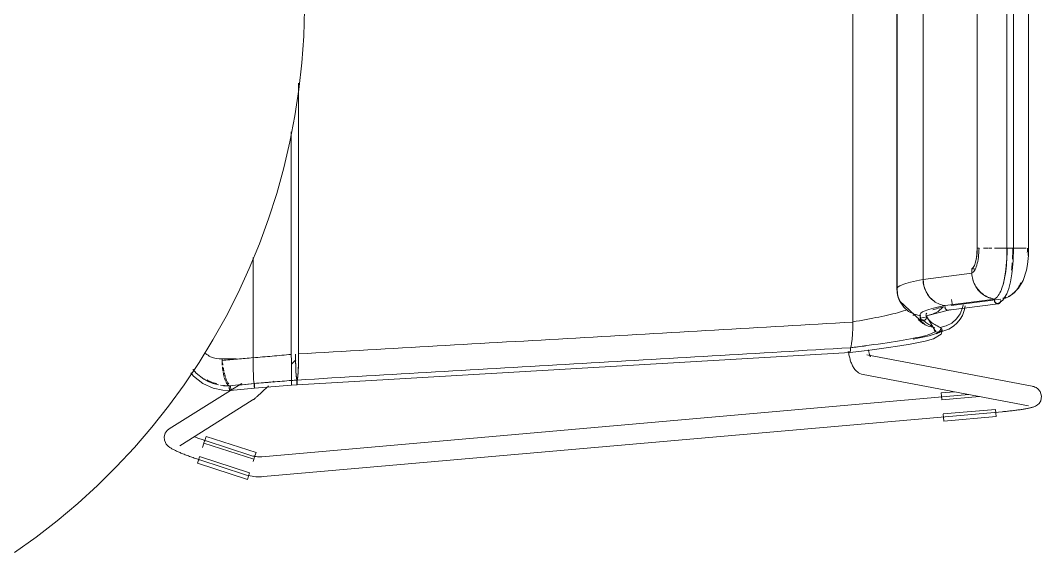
# Model space of a CAD drawing. Header units: millimetres. Extents: x 79795 to 317870, y -36033 to 97293.
# Drawn here: x 227883 to 228495, y 18051 to 18370 of the extents above; entities that cross this region are included whole.
import ezdxf

# ---------------------------------------------------------------- set-up
doc = ezdxf.new("R2010")
doc.units = ezdxf.units.MM
doc.header["$MEASUREMENT"] = 0
doc.layers.add('I-FURN', color=8, linetype='CONTINUOUS', lineweight=9)

msp = doc.modelspace()

# ---------------------------------------------------------------- linework, layer by layer
at = {"layer": 'I-FURN'}
for p, q in [((228382.16, 18189.21), (228382.16, 18572.61)), ((228382.16, 18572.61), (228382.16, 18189.21)), ((228408.51, 18552.77), (228408.51, 18247.97)), ((228408.66, 18208.52), (228408.66, 18553.31)), ((228408.66, 18553.31), (228408.66, 18208.52)), ((228424.26, 18214.56), (228424.26, 18547.27)), ((228424.26, 18547.27), (228424.26, 18214.56)), ((228456.73, 18528.34), (228456.73, 18233.49)), ((228456.79, 18233.49), (228456.79, 18528.34)), ((228474.63, 18528.34), (228474.63, 18233.49)), ((228478.59, 18233.49), (228478.59, 18528.34)), ((228487.63, 18233.49), (228487.63, 18528.34)), ((228052.61, 18360.6), (228053.1, 18376.6)), ((228051.48, 18344.64), (228052.61, 18360.6)), ((228049.71, 18328.74), (228051.48, 18344.64)), ((228049.43, 18169.96), (228049.43, 18332.56)), ((228049.43, 18332.56), (228049.43, 18169.96)), ((228047.31, 18312.93), (228049.71, 18328.74)), ((228044.27, 18297.22), (228047.31, 18312.93)), ((228045.11, 18169.7), (228045.11, 18303.34)), ((228045.11, 18303.34), (228045.11, 18169.7)), ((228040.61, 18281.64), (228044.27, 18297.22)), ((228036.33, 18266.23), (228040.61, 18281.64)), ((228031.44, 18251), (228036.33, 18266.23)), ((228025.94, 18235.97), (228031.44, 18251)), ((228408.51, 18247.97), (228408.51, 18209.06)), ((228019.85, 18221.18), (228025.94, 18235.97)), ((228456.73, 18233.49), (228456.62, 18230.45)), ((228463.11, 18233.49), (228460.64, 18233.49)), ((228465.47, 18233.49), (228463.63, 18233.49)), ((228470.65, 18233.49), (228467.1, 18233.49)), ((228470.85, 18233.49), (228474.66, 18233.49)), ((228474.66, 18233.49), (228470.85, 18233.49)), ((228474.55, 18227.26), (228474.63, 18233.49)), ((228474.74, 18233.49), (228474.97, 18233.49)), ((228478.59, 18233.49), (228474.74, 18233.49)), ((228474.97, 18233.49), (228475.3, 18233.49)), ((228475.3, 18233.49), (228475.71, 18233.49)), ((228475.71, 18233.49), (228476.19, 18233.49)), ((228476.19, 18233.49), (228476.69, 18233.49)), ((228476.69, 18233.49), (228477.18, 18233.49)), ((228477.18, 18233.49), (228477.63, 18233.49)), ((228477.63, 18233.49), (228478.02, 18233.49)), ((228478.02, 18233.49), (228478.33, 18233.49)), ((228478.33, 18233.49), (228478.52, 18233.49)), ((228478.35, 18233.49), (228481.38, 18233.49)), ((228481.36, 18233.49), (228478.35, 18233.49)), ((228478.45, 18225.93), (228478.59, 18233.49)), ((228478.52, 18233.49), (228478.59, 18233.49)), ((228484.11, 18233.49), (228481.53, 18233.49)), ((228486.14, 18233.49), (228484.39, 18233.49)), ((228487.61, 18233.49), (228487.33, 18233.49)), ((228487.46, 18233.49), (228487.63, 18233.49)), ((228487.55, 18228.97), (228487.63, 18233.49)), ((228022.15, 18227.87), (228022.15, 18167.75)), ((228022.15, 18167.75), (228022.15, 18227.87)), ((228456.3, 18227.6), (228455.79, 18225.11)), ((228456.62, 18230.45), (228456.3, 18227.6)), ((228487.03, 18223.76), (228487.55, 18228.97)), ((228454.33, 18221.77), (228453.47, 18221.13)), ((228455.12, 18223.12), (228454.33, 18221.77)), ((228455.79, 18225.11), (228455.12, 18223.12)), ((228474.02, 18220.7), (228474.55, 18227.26)), ((228477.65, 18218.04), (228478.45, 18225.93)), ((228486.38, 18220.26), (228487.03, 18223.76)), ((228013.17, 18206.64), (228019.85, 18221.18)), ((228453.54, 18218.42), (228424.26, 18214.56)), ((228453.47, 18221.13), (228455.14, 18221.13)), ((228453.47, 18221.13), (228453.54, 18218.42)), ((228472.46, 18212.25), (228473.43, 18216.69)), ((228473.43, 18216.69), (228474.02, 18220.7)), ((228476.78, 18213.32), (228477.65, 18218.04)), ((228484.36, 18214.11), (228486.38, 18220.26)), ((228408.95, 18205.31), (228408.51, 18209.06)), ((228424.26, 18214.56), (228424.74, 18210.79)), ((228424.74, 18210.79), (228426.06, 18207.24)), ((228471.37, 18208.82), (228472.46, 18212.25)), ((228474.51, 18206.11), (228475.7, 18209.28)), ((228475.7, 18209.28), (228476.78, 18213.32)), ((228479.65, 18207.42), (228481.49, 18209.4)), ((228481.49, 18209.4), (228484.36, 18214.11)), ((228005.91, 18192.38), (228013.17, 18206.64)), ((228408.66, 18208.52), (228409.14, 18204.73)), ((228409.14, 18204.73), (228408.67, 18208.52)), ((228410.68, 18200.85), (228408.95, 18205.31)), ((228410.51, 18201.16), (228409.14, 18204.73)), ((228409.14, 18204.73), (228410.5, 18201.16)), ((228410.08, 18201.95), (228409.38, 18203.87)), ((228426.06, 18207.24), (228428.14, 18204.13)), ((228428.14, 18204.13), (228430.88, 18201.64)), ((228437.64, 18199.01), (228467.34, 18202.85)), ((228470.88, 18202.88), (228441.19, 18199.03)), ((228472.21, 18202.28), (228474.51, 18206.11)), ((228475.31, 18204.42), (228477.58, 18205.75)), ((228477.58, 18205.75), (228479.65, 18207.42)), ((228425.78, 18187.35), (228410.08, 18201.95)), ((228410.5, 18201.16), (228412.67, 18198.02)), ((228412.68, 18198.03), (228410.51, 18201.16)), ((228412.67, 18198.02), (228415.55, 18195.52)), ((228415.55, 18195.52), (228412.68, 18198.03)), ((228433.27, 18195.52), (228436.15, 18198.02)), ((228437.48, 18198.54), (228437.45, 18198.04)), ((228437.45, 18198.04), (228437.53, 18197.55)), ((228437.53, 18197.55), (228437.72, 18197.1)), ((228437.72, 18197.1), (228438.02, 18196.72)), ((228438.02, 18196.72), (228438.4, 18196.42)), ((228469.32, 18200.04), (228439.55, 18196.18)), ((228440.22, 18196.42), (228440.61, 18196.71)), ((228441.97, 18199.15), (228441.28, 18202.65)), ((228446.48, 18194.12), (228447.88, 18197.63)), ((228448.25, 18199.38), (228447.88, 18197.64)), ((228447.88, 18197.63), (228448.25, 18199.38)), ((228449.22, 18196.64), (228449.51, 18198.91)), ((228464.91, 18202.1), (228467.35, 18202.42)), ((228469.82, 18200.39), (228472.21, 18202.28)), ((227998.09, 18178.43), (228005.91, 18192.38)), ((228418.94, 18193.77), (228415.55, 18195.52)), ((228415.55, 18195.52), (228418.94, 18193.76)), ((228418.94, 18193.76), (228422.66, 18192.87)), ((228424.11, 18188.29), (228421.27, 18190.69)), ((228421.27, 18190.69), (228424.11, 18188.28)), ((228422.46, 18191.9), (228422.5, 18192.4)), ((228422.49, 18192.4), (228422.46, 18191.9)), ((228422.54, 18191.41), (228422.46, 18191.9)), ((228422.46, 18191.9), (228422.54, 18191.41)), ((228422.66, 18192.87), (228422.49, 18192.4)), ((228422.5, 18192.4), (228422.66, 18192.87)), ((228422.74, 18190.96), (228422.54, 18191.41)), ((228422.54, 18191.41), (228422.74, 18190.96)), ((228422.56, 18191.36), (228426.45, 18192.19)), ((228422.69, 18191.06), (228422.64, 18193.94)), ((228423.06, 18190.58), (228422.74, 18190.96)), ((228422.74, 18190.96), (228423.05, 18190.58)), ((228423.05, 18190.58), (228423.46, 18190.28)), ((228423.46, 18190.29), (228423.06, 18190.58)), ((228425.76, 18190.58), (228425.36, 18190.29)), ((228425.36, 18190.28), (228425.76, 18190.58)), ((228426.08, 18190.96), (228425.76, 18190.58)), ((228425.76, 18190.58), (228426.08, 18190.96)), ((228426.28, 18191.41), (228426.08, 18190.96)), ((228426.08, 18190.96), (228426.28, 18191.41)), ((228428.01, 18193.23), (228426.14, 18192.9)), ((228426.16, 18192.87), (228429.88, 18193.76)), ((228426.16, 18192.87), (228426.32, 18192.4)), ((228426.32, 18192.4), (228426.16, 18192.87)), ((228431.97, 18183.23), (228426.27, 18192.62)), ((228426.36, 18191.9), (228426.28, 18191.41)), ((228426.28, 18191.41), (228426.36, 18191.9)), ((228426.32, 18192.4), (228426.36, 18191.9)), ((228426.36, 18191.9), (228426.32, 18192.4)), ((228439.62, 18196.19), (228428.01, 18193.23)), ((228429.88, 18193.76), (228433.27, 18195.52)), ((228438.4, 18196.42), (228438.84, 18196.23)), ((228438.84, 18196.23), (228439.31, 18196.17)), ((228439.31, 18196.17), (228439.78, 18196.23)), ((228439.78, 18196.23), (228440.22, 18196.42)), ((228441.48, 18188.55), (228444.31, 18191.04)), ((228444.31, 18191.04), (228446.48, 18194.12)), ((228444.81, 18188.6), (228446.58, 18190.77)), ((228446.58, 18190.77), (228447.93, 18193.04)), ((228447.93, 18193.04), (228449.22, 18196.64)), ((228381.95, 18181.91), (228382.1, 18185.45)), ((228382.1, 18185.38), (228381.95, 18181.91)), ((228382.1, 18185.45), (228382.16, 18189.21)), ((228382.16, 18189.14), (228382.1, 18185.44)), ((228423.92, 18190.1), (228423.46, 18190.29)), ((228423.46, 18190.28), (228423.92, 18190.09)), ((228424.41, 18190.03), (228423.92, 18190.1)), ((228423.92, 18190.09), (228424.41, 18190.03)), ((228427.43, 18186.65), (228424.11, 18188.29)), ((228424.11, 18188.28), (228427.43, 18186.64)), ((228424.9, 18190.1), (228424.41, 18190.03)), ((228424.41, 18190.03), (228424.9, 18190.09)), ((228425.36, 18190.29), (228424.9, 18190.1)), ((228424.9, 18190.09), (228425.36, 18190.28)), ((228431.05, 18185.86), (228427.43, 18186.65)), ((228427.43, 18186.64), (228431.04, 18185.86)), ((228428.02, 18180.81), (228439.74, 18184.8)), ((228430.89, 18185.39), (228430.86, 18184.89)), ((228430.86, 18184.89), (228430.95, 18184.39)), ((228430.87, 18184.89), (228430.9, 18185.39)), ((228430.96, 18184.4), (228430.87, 18184.89)), ((228431.04, 18185.86), (228430.89, 18185.39)), ((228430.9, 18185.39), (228431.05, 18185.86)), ((228434.66, 18184.45), (228434.47, 18183.99)), ((228434.47, 18183.99), (228434.66, 18184.45)), ((228434.53, 18185.91), (228438.16, 18186.81)), ((228434.53, 18185.91), (228434.69, 18185.44)), ((228434.7, 18185.44), (228434.53, 18185.91)), ((228434.74, 18184.94), (228434.66, 18184.45)), ((228434.66, 18184.45), (228434.74, 18184.94)), ((228435.75, 18184.09), (228435.45, 18185)), ((228438.16, 18186.81), (228441.48, 18188.55)), ((228439.74, 18184.8), (228442.56, 18186.61)), ((228442.56, 18186.61), (228444.81, 18188.6)), ((227989.71, 18164.79), (227998.09, 18178.43)), ((228381.4, 18176.31), (228381.71, 18178.81)), ((228381.71, 18178.77), (228381.4, 18176.31)), ((228381.71, 18178.81), (228381.95, 18181.91)), ((228381.95, 18181.86), (228381.71, 18178.8)), ((228418.36, 18178.9), (228428.02, 18180.81)), ((228425.59, 18177.73), (228430.58, 18179.13)), ((228430.58, 18179.13), (228435.22, 18181.9)), ((228430.95, 18184.39), (228431.16, 18183.94)), ((228431.16, 18183.95), (228430.96, 18184.4)), ((228431.48, 18183.57), (228431.16, 18183.95)), ((228431.16, 18183.94), (228431.48, 18183.57)), ((228431.88, 18183.28), (228431.48, 18183.57)), ((228431.48, 18183.57), (228431.88, 18183.28)), ((228432.34, 18183.1), (228431.88, 18183.28)), ((228431.88, 18183.28), (228432.34, 18183.09)), ((228432.83, 18183.04), (228432.34, 18183.1)), ((228432.34, 18183.09), (228432.83, 18183.03)), ((228433.31, 18183.11), (228432.83, 18183.04)), ((228432.83, 18183.03), (228433.31, 18183.11)), ((228433.77, 18183.31), (228433.31, 18183.11)), ((228433.31, 18183.11), (228433.77, 18183.3)), ((228434.16, 18183.61), (228433.77, 18183.31)), ((228433.77, 18183.3), (228434.16, 18183.6)), ((228434.47, 18183.99), (228434.16, 18183.61)), ((228434.16, 18183.6), (228434.47, 18183.99)), ((228435.22, 18181.9), (228435.75, 18184.09)), ((228380.45, 18170.8), (228392.3, 18172.35)), ((228380.63, 18173.66), (228381.03, 18174.57)), ((228381.03, 18174.57), (228380.63, 18173.66)), ((228380.65, 18173.19), (228380.63, 18173.66)), ((228380.63, 18173.66), (228380.65, 18173.19)), ((228380.63, 18171.75), (228380.65, 18172.2)), ((228380.65, 18172.2), (228380.63, 18171.75)), ((228380.66, 18172.7), (228380.65, 18173.19)), ((228380.65, 18173.19), (228380.66, 18172.69)), ((228380.65, 18172.2), (228380.66, 18172.7)), ((228380.66, 18172.69), (228380.65, 18172.2)), ((228381.03, 18174.57), (228381.4, 18176.31)), ((228381.4, 18176.3), (228381.03, 18174.57)), ((228391.55, 18171.94), (228391.45, 18172.44)), ((228392.3, 18172.35), (228402.23, 18173.71)), ((228402.23, 18173.71), (228410.25, 18174.89)), ((228410.25, 18174.89), (228416.57, 18175.93)), ((228416.57, 18175.93), (228425.59, 18177.73)), ((228002.35, 18167.05), (228012.1, 18167.05)), ((228003.59, 18166.06), (228003.59, 18167.1)), ((228022.15, 18167.75), (228022.17, 18163.99)), ((228022.17, 18163.99), (228022.15, 18167.63)), ((228045.12, 18165.91), (228045.11, 18169.7)), ((228045.11, 18169.7), (228045.12, 18165.91)), ((228045.12, 18163.9), (228047.79, 18166.47)), ((228047.64, 18169.85), (228047.67, 18166.17)), ((228047.67, 18166.17), (228047.75, 18162.62)), ((228380.45, 18170.8), (228048.54, 18151.51)), ((228049.33, 18162.61), (228049.4, 18166.18)), ((228049.4, 18166.18), (228049.43, 18169.96)), ((228379.54, 18170.9), (228379.42, 18171.61)), ((228379.66, 18170.21), (228379.54, 18170.9)), ((228379.8, 18169.53), (228379.66, 18170.21)), ((228379.94, 18168.86), (228379.8, 18169.53)), ((228380.09, 18168.2), (228379.94, 18168.86)), ((228380.26, 18167.56), (228380.09, 18168.2)), ((228380.26, 18171.72), (228380.3, 18171.34)), ((228380.3, 18171.33), (228380.26, 18171.71)), ((228380.43, 18166.93), (228380.26, 18167.56)), ((228380.3, 18171.34), (228380.34, 18171.05)), ((228380.34, 18171.04), (228380.3, 18171.33)), ((228380.39, 18170.86), (228380.45, 18170.8)), ((228380.45, 18170.8), (228380.39, 18170.86)), ((228380.61, 18166.31), (228380.43, 18166.93)), ((228380.55, 18171.06), (228380.59, 18171.36)), ((228380.59, 18171.36), (228380.55, 18171.06)), ((228380.59, 18171.36), (228380.63, 18171.75)), ((228380.63, 18171.75), (228380.59, 18171.36)), ((228380.8, 18165.71), (228380.61, 18166.31)), ((228489.82, 18150.58), (228390.53, 18169.4)), ((228391.65, 18171.47), (228391.55, 18171.94)), ((228391.76, 18171.03), (228391.65, 18171.47)), ((228391.86, 18170.61), (228391.76, 18171.03)), ((228391.97, 18170.21), (228391.86, 18170.61)), ((228392.08, 18169.85), (228391.97, 18170.21)), ((228392.19, 18169.51), (228392.08, 18169.85)), ((228392.29, 18169.21), (228392.19, 18169.51)), ((228392.39, 18168.94), (228392.29, 18169.21)), ((228392.49, 18168.71), (228392.39, 18168.94)), ((228392.58, 18168.51), (228392.49, 18168.71)), ((228392.65, 18168.36), (228392.58, 18168.51)), ((228392.7, 18168.27), (228392.65, 18168.36)), ((228392.74, 18168.2), (228392.7, 18168.27)), ((228392.76, 18168.18), (228392.74, 18168.2)), ((227980.8, 18151.51), (227989.71, 18164.79)), ((227986.13, 18160.73), (227988.09, 18158.38)), ((228022.17, 18163.9), (228022.25, 18160.46)), ((228022.25, 18160.46), (228022.17, 18163.9)), ((228022.25, 18160.46), (228022.36, 18157.36)), ((228022.36, 18157.36), (228022.25, 18160.39)), ((228045.12, 18162.35), (228045.12, 18165.91)), ((228045.12, 18165.91), (228045.12, 18162.34)), ((228045.13, 18159.21), (228045.12, 18162.35)), ((228045.12, 18162.34), (228045.13, 18159.21)), ((228045.24, 18165.91), (228045.23, 18162.35)), ((228045.23, 18162.35), (228045.24, 18165.91)), ((228047.75, 18162.62), (228047.87, 18159.5)), ((228049.2, 18159.48), (228049.33, 18162.61)), ((228381.01, 18165.12), (228380.8, 18165.71)), ((228381.23, 18164.54), (228381.01, 18165.12)), ((228381.47, 18163.97), (228381.23, 18164.54)), ((228381.72, 18163.4), (228381.47, 18163.97)), ((228381.99, 18162.85), (228381.72, 18163.4)), ((228382.28, 18162.32), (228381.99, 18162.85)), ((228382.6, 18161.78), (228382.28, 18162.32)), ((228382.96, 18161.24), (228382.6, 18161.78)), ((228383.36, 18160.71), (228382.96, 18161.24)), ((228383.82, 18160.18), (228383.36, 18160.71)), ((228384.34, 18159.66), (228383.82, 18160.18)), ((227984.78, 18158.7), (227986.43, 18156.65)), ((227986.43, 18156.65), (227991.96, 18152.31)), ((227988.09, 18158.38), (227992.66, 18154.88)), ((227992.66, 18154.88), (227996.35, 18152.97)), ((228022.36, 18157.36), (228022.51, 18154.88)), ((228022.51, 18154.88), (228022.36, 18157.32)), ((228022.51, 18154.88), (228022.69, 18153.15)), ((228022.69, 18153.15), (228022.51, 18154.86)), ((228045.14, 18156.71), (228045.13, 18159.21)), ((228045.13, 18159.21), (228045.14, 18156.71)), ((228045.14, 18156.71), (228045.16, 18154.96)), ((228045.16, 18154.96), (228045.14, 18156.7)), ((228045.17, 18154.07), (228045.16, 18154.96)), ((228045.16, 18154.96), (228045.17, 18154.07)), ((228045.17, 18153.6), (228045.17, 18154.07)), ((228045.17, 18154.07), (228045.17, 18153.6)), ((228045.18, 18154.08), (228045.19, 18153.61)), ((228045.19, 18153.61), (228045.18, 18154.08)), ((228045.21, 18156.73), (228045.2, 18154.98)), ((228045.2, 18154.97), (228045.21, 18156.72)), ((228045.22, 18159.23), (228045.21, 18156.73)), ((228045.21, 18156.72), (228045.22, 18159.22)), ((228047.87, 18159.5), (228048.03, 18157)), ((228048.03, 18157), (228048.23, 18155.25)), ((228048.23, 18155.25), (228048.44, 18154.35)), ((228048.44, 18154.35), (228048.43, 18153.88)), ((228048.43, 18153.88), (228048.43, 18153.39)), ((228048.64, 18154.34), (228048.85, 18155.23)), ((228048.65, 18153.87), (228048.64, 18154.34)), ((228048.65, 18153.38), (228048.65, 18153.87)), ((228048.85, 18155.23), (228049.04, 18156.98)), ((228049.04, 18156.98), (228049.2, 18159.48)), ((228384.93, 18159.15), (228384.34, 18159.66)), ((228385.62, 18158.66), (228384.93, 18159.15)), ((228386.41, 18158.23), (228385.62, 18158.66)), ((228387.31, 18157.86), (228386.41, 18158.23)), ((228388.29, 18157.61), (228387.31, 18157.86)), ((228388.29, 18157.61), (228487.58, 18138.79)), ((227971.37, 18138.59), (227980.8, 18151.51)), ((228008.52, 18148.05), (227971.75, 18125.02)), ((227991.96, 18152.31), (227998.27, 18149.41)), ((227998.27, 18149.41), (228003.92, 18148.19)), ((228003.92, 18148.19), (228009.38, 18148.11)), ((228022.98, 18149.4), (228008.49, 18147.98)), ((228015.34, 18152.33), (228008.89, 18148.29)), ((228022.69, 18153.15), (228022.88, 18152.26)), ((228022.88, 18152.26), (228022.69, 18153.14)), ((228022.87, 18151.29), (228022.88, 18151.79)), ((228022.88, 18151.78), (228022.87, 18151.29)), ((228022.87, 18151.29), (228022.88, 18150.8)), ((228022.88, 18150.8), (228022.87, 18151.29)), ((228022.88, 18152.26), (228022.88, 18151.78)), ((228022.88, 18151.79), (228022.88, 18152.26)), ((228022.88, 18150.8), (228022.89, 18150.34)), ((228022.89, 18150.35), (228022.88, 18150.8)), ((228022.9, 18149.96), (228022.89, 18150.35)), ((228022.89, 18150.34), (228022.9, 18149.96)), ((228022.9, 18149.96), (228022.93, 18149.66)), ((228022.93, 18149.67), (228022.9, 18149.96)), ((228022.93, 18149.66), (228022.95, 18149.47)), ((228022.98, 18149.41), (228022.95, 18149.48)), ((228022.95, 18149.47), (228022.98, 18149.4)), ((228045.18, 18151.23), (228022.98, 18149.41)), ((228022.98, 18149.4), (228023, 18149.47)), ((228023, 18149.47), (228022.98, 18149.41)), ((228023, 18149.47), (228023.03, 18149.66)), ((228023.03, 18149.66), (228023, 18149.47)), ((228023.03, 18149.66), (228023.05, 18149.95)), ((228023.05, 18149.95), (228023.03, 18149.66)), ((228023.08, 18150.79), (228023.06, 18150.33)), ((228023.06, 18150.33), (228023.08, 18150.78)), ((228023.08, 18151.77), (228023.07, 18152.24)), ((228023.07, 18152.24), (228023.08, 18151.77)), ((228023.08, 18151.27), (228023.08, 18151.77)), ((228023.08, 18151.77), (228023.08, 18151.28)), ((228023.08, 18151.28), (228023.08, 18150.79)), ((228023.08, 18150.78), (228023.08, 18151.27)), ((228027.8, 18147.37), (228028.22, 18147.76)), ((228028.22, 18147.76), (228028.66, 18148.17)), ((228028.66, 18148.17), (228029.1, 18148.58)), ((228029.1, 18148.58), (228029.55, 18149)), ((228029.55, 18149), (228030.02, 18149.44)), ((228030.02, 18149.44), (228030.49, 18149.88)), ((228030.49, 18149.88), (228030.96, 18150.32)), ((228030.96, 18150.32), (228031.45, 18150.78)), ((228033.93, 18153.14), (228034.44, 18153.62)), ((228045.17, 18153.11), (228045.17, 18153.6)), ((228045.17, 18153.6), (228045.17, 18153.1)), ((228045.17, 18152.62), (228045.17, 18153.11)), ((228045.17, 18153.1), (228045.17, 18152.61)), ((228045.17, 18152.17), (228045.17, 18152.62)), ((228045.17, 18152.61), (228045.17, 18152.16)), ((228045.17, 18151.78), (228045.17, 18152.17)), ((228045.17, 18152.16), (228045.17, 18151.78)), ((228045.17, 18151.49), (228045.17, 18151.78)), ((228045.17, 18151.78), (228045.17, 18151.49)), ((228045.18, 18151.3), (228045.17, 18151.49)), ((228045.17, 18151.49), (228045.18, 18151.3)), ((228045.19, 18153.11), (228045.18, 18152.62)), ((228045.18, 18152.62), (228045.19, 18153.11)), ((228045.18, 18152.62), (228045.18, 18152.17)), ((228045.18, 18152.17), (228045.18, 18152.62)), ((228045.18, 18152.17), (228045.18, 18151.79)), ((228045.18, 18151.78), (228045.18, 18152.17)), ((228045.18, 18151.79), (228045.18, 18151.49)), ((228045.18, 18151.49), (228045.18, 18151.78)), ((228045.18, 18151.24), (228048.54, 18151.5)), ((228045.18, 18151.49), (228045.18, 18151.3)), ((228045.18, 18151.3), (228045.18, 18151.49)), ((228045.18, 18151.3), (228045.18, 18151.24)), ((228045.18, 18151.24), (228045.18, 18151.3)), ((228045.18, 18151.3), (228045.18, 18151.23)), ((228045.18, 18151.23), (228045.18, 18151.3)), ((228045.19, 18153.61), (228045.19, 18153.11)), ((228045.19, 18153.11), (228045.19, 18153.61)), ((228048.43, 18153.39), (228048.43, 18152.9)), ((228048.43, 18152.9), (228048.44, 18152.44)), ((228048.44, 18152.44), (228048.46, 18152.06)), ((228048.46, 18152.06), (228048.48, 18151.77)), ((228048.48, 18151.77), (228048.51, 18151.58)), ((228048.51, 18151.58), (228048.54, 18151.51)), ((228048.54, 18151.51), (228048.56, 18151.57)), ((228048.56, 18151.57), (228048.59, 18151.76)), ((228048.59, 18151.76), (228048.61, 18152.05)), ((228048.61, 18152.05), (228048.63, 18152.44)), ((228048.63, 18152.44), (228048.64, 18152.89)), ((228048.64, 18152.89), (228048.65, 18153.38)), ((228490.23, 18150.49), (228489.82, 18150.58)), ((228490.75, 18150.36), (228490.23, 18150.49)), ((228491.37, 18150.14), (228490.75, 18150.36)), ((228492.17, 18149.77), (228491.37, 18150.14)), ((228493.25, 18149.02), (228492.17, 18149.77)), ((228494.58, 18147.44), (228493.25, 18149.02)), ((227978.13, 18114.85), (228021.71, 18142.16)), ((228021.71, 18142.16), (228022.03, 18142.37)), ((228022.03, 18142.37), (228022.29, 18142.55)), ((228022.29, 18142.55), (228022.52, 18142.73)), ((228022.52, 18142.73), (228022.74, 18142.9)), ((228022.74, 18142.9), (228022.96, 18143.08)), ((228022.96, 18143.08), (228023.2, 18143.27)), ((228023.2, 18143.27), (228023.44, 18143.47)), ((228023.44, 18143.47), (228023.69, 18143.69)), ((228023.69, 18143.69), (228023.95, 18143.92)), ((228023.95, 18143.92), (228024.23, 18144.16)), ((228024.23, 18144.16), (228024.53, 18144.42)), ((228024.53, 18144.42), (228024.84, 18144.69)), ((228024.84, 18144.69), (228025.16, 18144.98)), ((228025.16, 18144.98), (228025.5, 18145.28)), ((228025.5, 18145.28), (228025.85, 18145.59)), ((228025.85, 18145.59), (228026.21, 18145.92)), ((228026.21, 18145.92), (228026.59, 18146.27)), ((228026.59, 18146.27), (228026.98, 18146.62)), ((228026.98, 18146.62), (228027.38, 18146.99)), ((228451.71, 18145.6), (228027.36, 18108.32)), ((228027.38, 18146.99), (228027.8, 18147.37)), ((228443.13, 18147.34), (228435.23, 18146.65)), ((228435.41, 18144.6), (228435.23, 18146.65)), ((228435.59, 18142.54), (228435.41, 18144.6)), ((228435.6, 18142.42), (228458.08, 18144.39)), ((228494.93, 18141.93), (228493.89, 18140.28)), ((228494.58, 18147.44), (228495.41, 18144.69)), ((228495.41, 18144.69), (228494.93, 18141.93)), ((227961.42, 18126.05), (227971.37, 18138.59)), ((228467.76, 18136.73), (228436.34, 18133.97)), ((228467.77, 18136.6), (228467.95, 18134.54)), ((228472.64, 18135.39), (228471.89, 18135.33)), ((228473.39, 18135.46), (228472.64, 18135.39)), ((228474.14, 18135.54), (228473.39, 18135.46)), ((228474.89, 18135.61), (228474.14, 18135.54)), ((228475.63, 18135.69), (228474.89, 18135.61)), ((228476.36, 18135.76), (228475.63, 18135.69)), ((228477.08, 18135.84), (228476.36, 18135.76)), ((228477.8, 18135.93), (228477.08, 18135.84)), ((228478.51, 18136.01), (228477.8, 18135.93)), ((228479.21, 18136.09), (228478.51, 18136.01)), ((228479.9, 18136.18), (228479.21, 18136.09)), ((228480.57, 18136.26), (228479.9, 18136.18)), ((228481.24, 18136.35), (228480.57, 18136.26)), ((228481.89, 18136.44), (228481.24, 18136.35)), ((228482.52, 18136.53), (228481.89, 18136.44)), ((228483.14, 18136.62), (228482.52, 18136.53)), ((228483.74, 18136.71), (228483.14, 18136.62)), ((228484.33, 18136.8), (228483.74, 18136.71)), ((228484.9, 18136.9), (228484.33, 18136.8)), ((228485.45, 18136.99), (228484.9, 18136.9)), ((228485.98, 18137.08), (228485.45, 18136.99)), ((228486.5, 18137.18), (228485.98, 18137.08)), ((228486.99, 18137.27), (228486.5, 18137.18)), ((228487.47, 18137.37), (228486.99, 18137.27)), ((228487.93, 18137.47), (228487.47, 18137.37)), ((228488.37, 18137.56), (228487.93, 18137.47)), ((228488.8, 18137.66), (228488.37, 18137.56)), ((228489.21, 18137.77), (228488.8, 18137.66)), ((228489.62, 18137.88), (228489.21, 18137.77)), ((228490.01, 18137.99), (228489.62, 18137.88)), ((228490.41, 18138.12), (228490.01, 18137.99)), ((228490.81, 18138.26), (228490.41, 18138.12)), ((228491.24, 18138.43), (228490.81, 18138.26)), ((228491.71, 18138.64), (228491.24, 18138.43)), ((228492.27, 18138.95), (228491.71, 18138.64)), ((228492.98, 18139.42), (228492.27, 18138.95)), ((228493.89, 18140.28), (228492.98, 18139.42)), ((228028.41, 18096.36), (228471.73, 18135.31)), ((228436.54, 18131.78), (228436.36, 18133.85)), ((228436.72, 18129.74), (228436.54, 18131.78)), ((228468.13, 18132.5), (228436.72, 18129.74)), ((228467.95, 18134.54), (228468.13, 18132.5)), ((228471.89, 18135.33), (228471.73, 18135.31)), ((227950.98, 18113.93), (227961.42, 18126.05)), ((227970.63, 18124.13), (227969.41, 18122.39)), ((227970.63, 18124.13), (227971.75, 18125.02)), ((227969.41, 18122.39), (227968.82, 18120.17)), ((227968.82, 18120.17), (227968.99, 18118.19)), ((227968.99, 18118.19), (227969.52, 18116.81)), ((227987.01, 18120.22), (227987.63, 18119.98)), ((227987.63, 18119.98), (227988.27, 18119.75)), ((227988.27, 18119.75), (227988.92, 18119.51)), ((227988.92, 18119.51), (227989.57, 18119.28)), ((227989.57, 18119.28), (227990.24, 18119.04)), ((227990.24, 18119.04), (227990.91, 18118.81)), ((227990.91, 18118.81), (227991.59, 18118.57)), ((227991.59, 18118.57), (227992.28, 18118.34)), ((227992.28, 18118.34), (227992.97, 18118.11)), ((227992.67, 18116.57), (227993.31, 18118.54)), ((227992.97, 18118.11), (227993.66, 18117.88)), ((227993.31, 18118.54), (227993.94, 18120.49)), ((227993.66, 18117.88), (227993.99, 18117.77)), ((228023.94, 18110.8), (227993.94, 18120.49)), ((228020.8, 18109.06), (227993.99, 18117.77)), ((227940.07, 18102.23), (227950.98, 18113.93)), ((227969.52, 18116.81), (227970.08, 18115.9)), ((227970.08, 18115.9), (227970.6, 18115.27)), ((227970.6, 18115.27), (227971.07, 18114.81)), ((227971.07, 18114.81), (227971.49, 18114.44)), ((227971.49, 18114.44), (227971.9, 18114.13)), ((227971.9, 18114.13), (227972.29, 18113.85)), ((227972.29, 18113.85), (227972.67, 18113.59)), ((227972.67, 18113.59), (227973.06, 18113.35)), ((227973.06, 18113.35), (227973.46, 18113.11)), ((227973.46, 18113.11), (227973.87, 18112.88)), ((227973.87, 18112.88), (227974.3, 18112.65)), ((227974.3, 18112.65), (227974.74, 18112.43)), ((227974.74, 18112.43), (227975.2, 18112.2)), ((227975.2, 18112.2), (227975.67, 18111.97)), ((227975.67, 18111.97), (227976.16, 18111.73)), ((227976.16, 18111.73), (227976.67, 18111.5)), ((227976.67, 18111.5), (227977.2, 18111.26)), ((227977.2, 18111.26), (227977.74, 18111.02)), ((227977.74, 18111.02), (227978.31, 18110.78)), ((227992.6, 18116.35), (227991.8, 18113.87)), ((227992.63, 18116.45), (228022.64, 18106.76)), ((227978.31, 18110.78), (227978.88, 18110.53)), ((227978.88, 18110.53), (227979.48, 18110.28)), ((227979.48, 18110.28), (227980.09, 18110.04)), ((227980.09, 18110.04), (227980.72, 18109.78)), ((227980.72, 18109.78), (227981.36, 18109.53)), ((227981.36, 18109.53), (227982.01, 18109.28)), ((227982.01, 18109.28), (227982.67, 18109.03)), ((227982.67, 18109.03), (227983.35, 18108.77)), ((227983.35, 18108.77), (227984.04, 18108.52)), ((227984.04, 18108.52), (227984.74, 18108.26)), ((227984.74, 18108.26), (227985.45, 18108.01)), ((227985.45, 18108.01), (227986.16, 18107.75)), ((227986.16, 18107.75), (227986.88, 18107.5)), ((227986.88, 18107.5), (227987.61, 18107.25)), ((227987.61, 18107.25), (227988.35, 18107)), ((227988.35, 18107), (227989.08, 18106.75)), ((227988.72, 18104.34), (227989.35, 18106.29)), ((227989.08, 18106.75), (227989.82, 18106.51)), ((227989.35, 18106.29), (227989.99, 18108.26)), ((227989.82, 18106.51), (227990.28, 18106.36)), ((228020.03, 18098.69), (227990.03, 18108.38)), ((227990.28, 18106.36), (228017.1, 18097.65)), ((228020.83, 18109.05), (228020.8, 18109.06)), ((228021.46, 18108.86), (228020.83, 18109.05)), ((228022.1, 18108.7), (228021.46, 18108.86)), ((228022.75, 18108.56), (228022.1, 18108.7)), ((228022.61, 18106.66), (228022.23, 18105.5)), ((228023.31, 18108.85), (228022.68, 18106.88)), ((228023.4, 18108.44), (228022.75, 18108.56)), ((228023.94, 18110.8), (228023.31, 18108.85)), ((228024.06, 18108.36), (228023.4, 18108.44)), ((228024.72, 18108.3), (228024.06, 18108.36)), ((228025.38, 18108.26), (228024.72, 18108.3)), ((228026.04, 18108.25), (228025.38, 18108.26)), ((228026.7, 18108.27), (228026.04, 18108.25)), ((228027.36, 18108.32), (228026.7, 18108.27)), ((227928.69, 18090.98), (227940.07, 18102.23)), ((228018.73, 18094.65), (227988.72, 18104.34)), ((228017.1, 18097.65), (228018.19, 18097.32)), ((228018.19, 18097.32), (228019.29, 18097.03)), ((228019.36, 18096.6), (228018.73, 18094.65)), ((228019.29, 18097.03), (228020.41, 18096.79)), ((228020, 18098.57), (228019.36, 18096.6)), ((228020.41, 18096.79), (228021.54, 18096.59)), ((228021.54, 18096.59), (228022.67, 18096.44)), ((228022.67, 18096.44), (228023.8, 18096.33)), ((228023.8, 18096.33), (228024.94, 18096.27)), ((228024.94, 18096.27), (228026.09, 18096.25)), ((228026.09, 18096.25), (228027.23, 18096.28)), ((228027.23, 18096.28), (228028.37, 18096.36)), ((228028.37, 18096.36), (228028.41, 18096.36)), ((227916.88, 18080.19), (227928.69, 18090.98)), ((227904.64, 18069.88), (227916.88, 18080.19)), ((227892, 18060.08), (227904.64, 18069.88)), ((227878.98, 18050.78), (227892, 18060.08))]:
    msp.add_line(p, q, dxfattribs=at)
for centre, major_axis, ratio, start_param, end_param in [((228471.88, 18233.49), (-15.75, 0), 0.000004, 0.290246, 0.472486), ((228483.35, 18233.49), (0, 12.4), 0.287441, 4.492176, 4.712389), ((228439.33, 18214.69), (0, 15.78), 0.955139, 1.579038, 2.545717), ((228439.33, 18214.69), (0, 15.78), 0.955139, 2.545839, 2.787386), ((228439.33, 18214.69), (0, 15.78), 0.955139, 2.787556, 3.029056), ((228439.32, 18198.13), (0, 1.96), 0.955139, 1.359855, 3.903556)]:
    msp.add_ellipse(centre, major_axis=major_axis, ratio=ratio, start_param=start_param, end_param=end_param, dxfattribs=at)
for points in [[(228457.86, 18233.49), (228457.83, 18231.59), (228457.57, 18227.86), (228456.61, 18223.06), (228455.21, 18219.74), (228454.11, 18218.79), (228453.55, 18218.67)], [(228478.06, 18233.49), (228478.1, 18231.27), (228478.07, 18229.07), (228477.96, 18226.89)], [(228487.54, 18233.49), (228487.55, 18231.91), (228487.47, 18230.41), (228487.33, 18228.98)], [(228455.84, 18225.11), (228456.39, 18227.17), (228456.67, 18229.88), (228456.77, 18232.65)], [(228477.82, 18224.68), (228477.71, 18223.2), (228477.56, 18221.75), (228477.38, 18220.34)], [(228453.54, 18218.42), (228453.58, 18217.12), (228453.94, 18214.62), (228455.35, 18211.02), (228457.54, 18207.88), (228460.38, 18205.35), (228463.72, 18203.58), (228466.1, 18203), (228467.34, 18202.85)], [(228408.51, 18209.06), (228408.51, 18208.88), (228408.57, 18208.7), (228408.67, 18208.52)], [(228465.82, 18203.31), (228464.44, 18203.63), (228463.07, 18204.13), (228461.81, 18204.83)], [(228471.3, 18208.65), (228470.73, 18207.19), (228469.46, 18204.72), (228468.06, 18203.41), (228467.33, 18203.06)], [(228474.22, 18203.94), (228473.57, 18203.69), (228472.89, 18203.52), (228472.21, 18203.38)], [(228437.64, 18199.01), (228432.14, 18197.99), (228424.08, 18195.94), (228422.11, 18193.89), (228422.66, 18192.87)], [(228437.52, 18198.31), (228434.55, 18197.68), (228431.76, 18197.04), (228430.09, 18196.41)], [(228419.6, 18193.43), (228419.13, 18193.37), (228418.66, 18193.32), (228418.19, 18193.26)], [(228426.58, 18194.51), (228426.01, 18193.96), (228425.87, 18193.42), (228426.16, 18192.87)], [(228382.16, 18189.14), (228326.8, 18185.94), (228271.38, 18182.74), (228215.92, 18179.55)], [(228215.92, 18179.55), (228160.46, 18176.35), (228104.96, 18173.16), (228049.43, 18169.96)], [(228048.64, 18154.34), (228104.04, 18157.56), (228214.8, 18164), (228325.4, 18170.44), (228380.63, 18173.66)], [(228390, 18174.86), (228386.9, 18174.47), (228383.77, 18174.07), (228380.65, 18173.68)], [(228003.59, 18167.1), (228003.09, 18167.06), (228002.58, 18167.04), (228002.07, 18167.05)], [(228022.15, 18167.75), (228019.01, 18167.45), (228012.76, 18166.86), (228006.62, 18166.32), (228003.59, 18166.06)], [(228003.69, 18163.28), (228003.64, 18164.18), (228003.6, 18165.11), (228003.59, 18166.06)], [(228033.62, 18168.67), (228029.79, 18168.32), (228025.97, 18167.98), (228022.15, 18167.63)], [(228045.11, 18169.7), (228041.28, 18169.35), (228037.45, 18169.01), (228033.62, 18168.67)], [(227987.27, 18159.32), (227986.86, 18159.75), (227986.46, 18160.2), (227986.08, 18160.67)], [(228004.06, 18159.7), (228003.94, 18160.55), (228003.82, 18161.43), (228003.76, 18162.34)], [(228003.83, 18164.64), (228003.88, 18164.16), (228003.95, 18163.7), (228004.01, 18163.23)], [(228004.23, 18161.79), (228004.36, 18161.02), (228004.51, 18160.28), (228004.66, 18159.53)], [(228004.69, 18156.47), (228004.51, 18157.21), (228004.35, 18158.02), (228004.2, 18158.85)], [(228004.81, 18158.87), (228005.02, 18157.95), (228005.25, 18157), (228005.5, 18156.15)], [(228005.56, 18153.82), (228005.31, 18154.41), (228005.08, 18155.07), (228004.87, 18155.8)], [(228005.65, 18155.83), (228005.92, 18155.02), (228006.2, 18154.21), (228006.5, 18153.65)], [(228022.88, 18152.26), (228026.59, 18152.56), (228034.02, 18153.17), (228041.45, 18153.77), (228045.17, 18154.07)], [(228048.64, 18154.34), (228048.06, 18154.3), (228046.9, 18154.21), (228045.75, 18154.12), (228045.17, 18154.07)], [(228048.44, 18154.35), (228047.89, 18154.3), (228046.81, 18154.21), (228045.73, 18154.12), (228045.18, 18154.08)], [(228006.39, 18150.85), (228005.13, 18150.87), (228003.87, 18150.96), (228002.63, 18151.15)], [(228004.42, 18151.05), (228005.3, 18150.94), (228006.2, 18150.92), (228007.1, 18150.92)], [(228007.93, 18150.82), (228007.54, 18150.97), (228006.79, 18151.53), (228006.08, 18152.68), (228005.76, 18153.37)], [(228006.62, 18153.41), (228006.93, 18152.77), (228007.25, 18152.37), (228007.57, 18152.04)], [(228022.88, 18152.26), (228020.36, 18152.02), (228015.32, 18151.54), (228010.37, 18151.06), (228007.93, 18150.82)], [(228022.88, 18152.22), (228020.57, 18152), (228018.26, 18151.77), (228015.99, 18151.54)]]:
    msp.add_open_spline(points, degree=3, dxfattribs=at)
for points, knots in [([(228474.66, 18233.49), (228474.7, 18231.14), (228474.63, 18226.49), (228474, 18219.64), (228472.91, 18213.53), (228471.9, 18210.32), (228471.36, 18208.83)], [0.0000052, 0.0000052, 0.0000052, 0.0000052, 0.1666667, 0.3333333, 0.5, 0.6602535, 0.6602535, 0.6602535, 0.6602535]), ([(228424.26, 18214.56), (228418.54, 18213.55), (228410.9, 18211.72), (228408.51, 18209.89), (228408.51, 18209.06)], [0, 0, 0, 0, 0.5, 0.9107153, 0.9107153, 0.9107153, 0.9107153]), ([(228460.46, 18205.69), (228458.41, 18207.12), (228455.9, 18210.07), (228454.34, 18213.64), (228454.09, 18214.88)], [-0.6666667, -0.6666667, -0.6666667, -0.6666667, -0.3333333, -0.1666667, -0.1666667, -0.1666667, -0.1666667]), ([(228480.76, 18208.78), (228481.29, 18209.51), (228482.01, 18210.76), (228482.64, 18212.09), (228482.84, 18212.61)], [0.5455526, 0.5455526, 0.5455526, 0.5455526, 0.6666667, 0.739481, 0.739481, 0.739481, 0.739481]), ([(228472.09, 18203.09), (228472.83, 18203.25), (228474.7, 18203.81), (228477.53, 18205.35), (228479.36, 18207.03), (228480.14, 18207.98)], [0.0634811, 0.0634811, 0.0634811, 0.0634811, 0.1666667, 0.3333333, 0.5, 0.5, 0.5, 0.5]), ([(228467.16, 18202), (228467.16, 18201.86), (228467.19, 18201.63), (228467.28, 18201.34), (228467.39, 18201.07), (228467.59, 18200.76), (228467.89, 18200.44), (228468.26, 18200.21), (228468.62, 18200.07), (228468.93, 18200.02), (228469.2, 18200.02), (228469.47, 18200.05), (228469.71, 18200.12), (228469.96, 18200.24), (228470.26, 18200.43), (228470.57, 18200.75), (228470.79, 18201.15), (228470.89, 18201.51), (228470.92, 18201.77), (228470.93, 18201.93), (228470.93, 18202)], [0.1111111, 0.1111111, 0.1111111, 0.1111111, 0.1666667, 0.1944444, 0.2222222, 0.2777778, 0.3333333, 0.3888889, 0.4444444, 0.4791667, 0.5138889, 0.5486111, 0.5833333, 0.6180556, 0.6527778, 0.7222222, 0.7916667, 0.8263889, 0.8611111, 0.8888889, 0.8888889, 0.8888889, 0.8888889]), ([(228470.91, 18202.09), (228470.91, 18201.93), (228470.87, 18201.64), (228470.72, 18201.25), (228470.47, 18200.84), (228469.94, 18200.38), (228469.08, 18200.13), (228468.29, 18200.36), (228467.76, 18200.76), (228467.44, 18201.14), (228467.3, 18201.45), (228467.25, 18201.6)], [-0.875, -0.875, -0.875, -0.875, -0.8125, -0.765625, -0.71875, -0.625, -0.5, -0.375, -0.3125, -0.25, -0.1875, -0.1875, -0.1875, -0.1875]), ([(228414.44, 18196.51), (228413.29, 18196.03), (228409.04, 18194.57), (228398.33, 18192.13), (228387.55, 18190.19), (228382.16, 18189.21)], [0.375, 0.375, 0.375, 0.375, 0.5, 0.75, 1, 1, 1, 1]), ([(228423.92, 18190.74), (228424.31, 18190.28), (228425.98, 18188.66), (228428.64, 18187.03), (228431.05, 18185.86)], [0.3036932, 0.3036932, 0.3036932, 0.3036932, 0.5, 1, 1, 1, 1]), ([(228426.45, 18192.19), (228426.91, 18191.26), (228428.7, 18189.16), (228432.13, 18187.07), (228434.53, 18185.91)], [0.0974617, 0.0974617, 0.0974617, 0.0974617, 0.5, 1, 1, 1, 1]), ([(228434.53, 18185.91), (228436.09, 18184.89), (228435.86, 18183.63), (228432.95, 18182.37), (228432.32, 18182.14)], [0, 0, 0, 0, 0.25, 0.3070827, 0.3070827, 0.3070827, 0.3070827]), ([(228431.93, 18184.03), (228431.73, 18183.62), (228430.13, 18182.2), (228421.83, 18179.76), (228403.4, 18176.71), (228388.18, 18174.68), (228380.63, 18173.66)], [0.1500589, 0.1500589, 0.1500589, 0.1500589, 0.25, 0.5, 0.75, 1, 1, 1, 1]), ([(228003.59, 18167.1), (228001.21, 18166.89), (227997.61, 18167.52), (227994.61, 18169.45), (227993.7, 18170.21)], [0, 0, 0, 0, 0.3333333, 0.5, 0.5, 0.5, 0.5]), ([(228048.44, 18154.35), (228048.29, 18154.64), (228048.08, 18156.03), (228047.86, 18159.38), (228047.74, 18162.54), (228047.66, 18166.1), (228047.64, 18168.61), (228047.64, 18169.85)], [-1, -1, -1, -1, -0.6666667, -0.5, -0.3333333, -0.1666667, -0.003964, -0.003964, -0.003964, -0.003964]), ([(228049.43, 18169.96), (228049.43, 18168.69), (228049.41, 18166.14), (228049.33, 18162.53), (228049.21, 18159.37), (228048.99, 18156.01), (228048.78, 18154.62), (228048.64, 18154.34)], [-1, -1, -1, -1, -0.833333, -0.666667, -0.5, -0.333333, 0, 0, 0, 0]), ([(228001.35, 18151.4), (227999.24, 18151.84), (227996.16, 18152.85), (227993.39, 18154.48), (227992.52, 18155.07)], [0.1763318, 0.1763318, 0.1763318, 0.1763318, 0.3333333, 0.408557, 0.408557, 0.408557, 0.408557]), ([(227994.59, 18154.35), (227995.18, 18154.01), (227997.03, 18152.99), (227999.01, 18152.49), (228000.38, 18152.27)], [0.6175454, 0.6175454, 0.6175454, 0.6175454, 0.6666667, 0.7702374, 0.7702374, 0.7702374, 0.7702374]), ([(228029.18, 18152.75), (228030.83, 18152.89), (228036.16, 18153.33), (228041.49, 18153.77), (228045.18, 18154.08)], [0.2766114, 0.2766114, 0.2766114, 0.2766114, 0.5, 1, 1, 1, 1]), ([(228048.54, 18151.5), (228048.52, 18151.5), (228048.49, 18151.64), (228048.46, 18152.04), (228048.44, 18152.43), (228048.43, 18152.88), (228048.42, 18153.38), (228048.43, 18153.88), (228048.43, 18154.2), (228048.44, 18154.35)], [-0.5, -0.5, -0.5, -0.5, -0.375, -0.3125, -0.25, -0.1875, -0.125, -0.0625, 0, 0, 0, 0]), ([(228048.64, 18154.34), (228048.64, 18154.12), (228048.65, 18153.63), (228048.65, 18152.99), (228048.64, 18152.53), (228048.62, 18152.12), (228048.59, 18151.67), (228048.56, 18151.51), (228048.54, 18151.5)], [-1, -1, -1, -1, -0.90625, -0.8125, -0.765625, -0.71875, -0.625, -0.501507, -0.501507, -0.501507, -0.501507]), ([(228008.34, 18148.03), (228008.31, 18148.05), (228008.27, 18148.09), (228008.19, 18148.2), (228008.09, 18148.39), (228007.99, 18148.71), (228007.91, 18149.11), (228007.88, 18149.47), (228007.86, 18149.84), (228007.87, 18150.29), (228007.9, 18150.64), (228007.93, 18150.82)], [0.5555556, 0.5555556, 0.5555556, 0.5555556, 0.5833333, 0.6180556, 0.6527778, 0.7222222, 0.7916667, 0.8263889, 0.8611111, 0.9305556, 1, 1, 1, 1]), ([(228008.66, 18150.92), (228008.65, 18150.7), (228008.66, 18150.21), (228008.74, 18149.46), (228008.9, 18148.79), (228009.07, 18148.36), (228009.19, 18148.21), (228009.23, 18148.17)], [-1, -1, -1, -1, -0.90625, -0.8125, -0.71875, -0.625, -0.5625, -0.5625, -0.5625, -0.5625])]:
    msp.add_open_spline(points, degree=3, knots=knots, dxfattribs=at)

doc.saveas('drawing.dxf')
